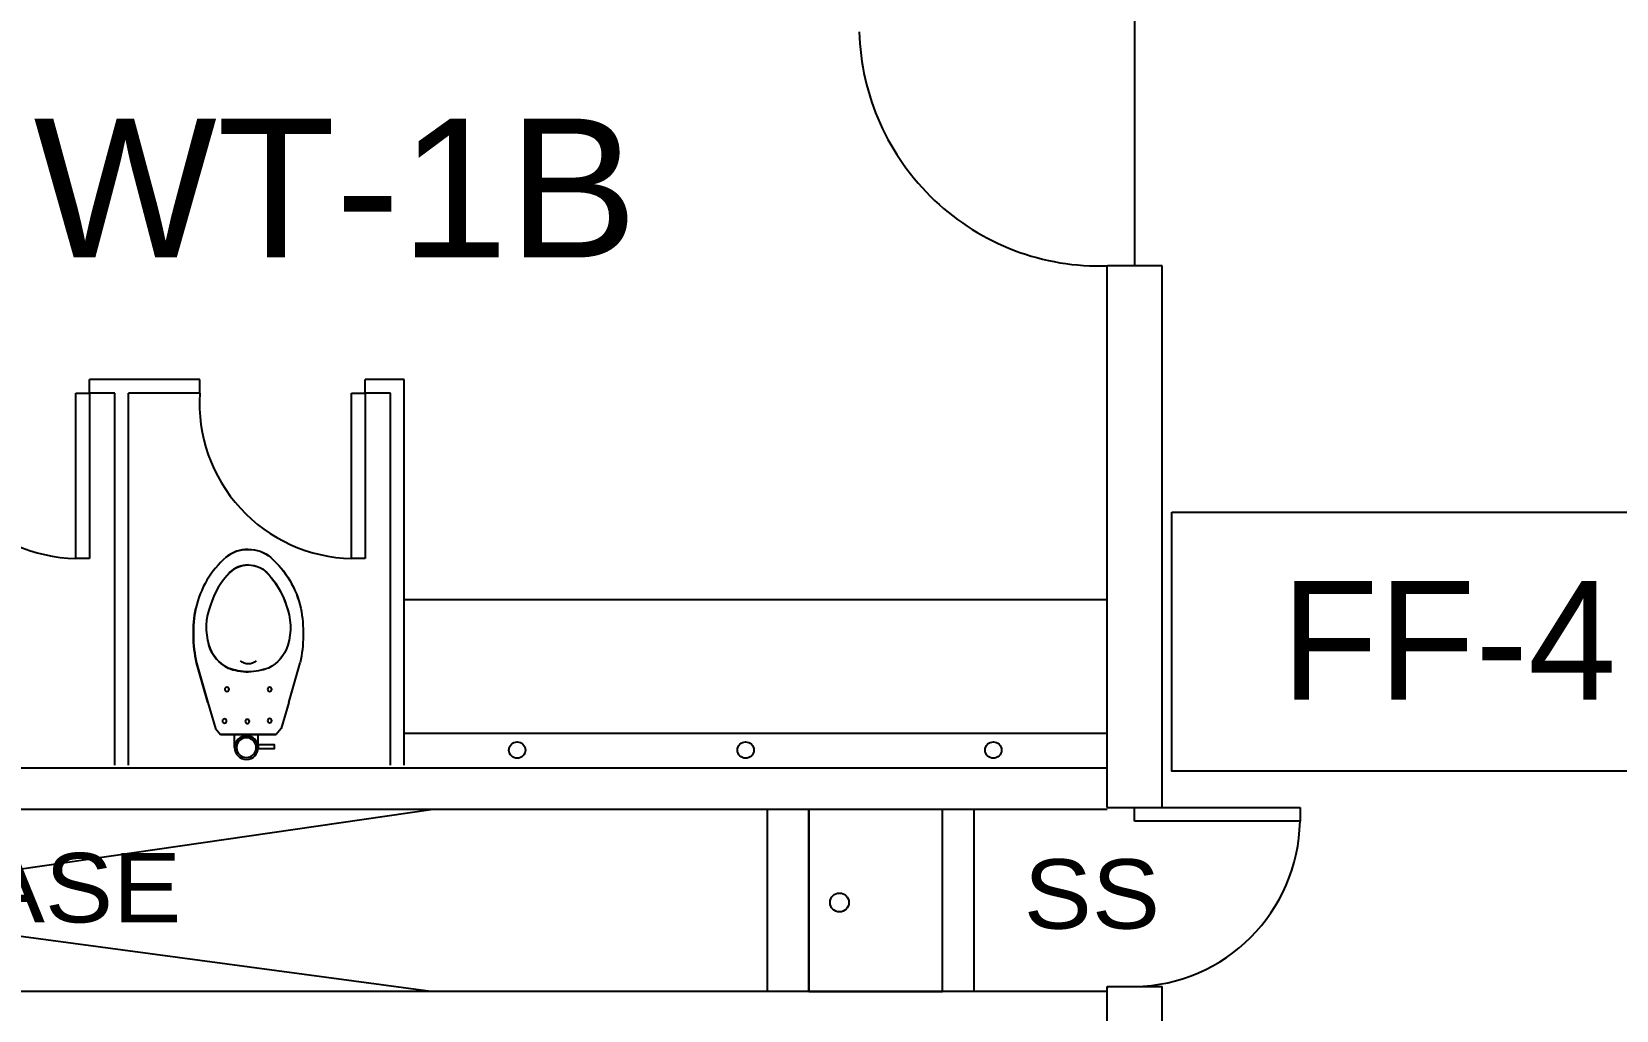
# Model space of a CAD drawing. Header units: millimetres. Extents: x 2148 to 2681, y 758 to 986.
# Drawn here: x 2327.857 to 2330.732, y 952.353 to 954.129 of the extents above; entities that cross this region are included whole.
import ezdxf

# ---------------------------------------------------------------- set-up
doc = ezdxf.new("R2010")
doc.units = ezdxf.units.MM
for name, color, linetype in [('DR', 7, 'Continuous'), ('ELAYOUT', 4, 'Continuous'), ('HATCH', 8, 'Continuous'), ('TEXT', 6, 'Continuous')]:
    doc.layers.add(name, color=color, linetype=linetype)
doc.styles.add('MMTX$0$ESMX$0$X-OPTA1D', font='x-opta1d')
doc.styles.add('SWISS', font='swissl.ttf')

# ---------------------------------------------------------------- blocks, each defined once
blk = doc.blocks.new('BOWL')
at = {"layer": 'DR', "color": 7, "linetype": 'Continuous'}
for p, q in [((-75570.291, -368.114), (-75570.431, -368.0742)), ((-75570.431, -368.0742), (-75570.291, -368.114)), ((-75570.291, -368.114), (-75570.1989, -368.1406)), ((-75570.1989, -368.1406), (-75570.1777, -368.1584)), ((-75570.1777, -368.1584), (-75570.1777, -368.3555)), ((-75570.1777, -368.3555), (-75570.1777, -368.1584)), ((-75570.291, -368.4), (-75570.1989, -368.3733)), ((-75570.1989, -368.3733), (-75570.1777, -368.3555)), ((-75570.291, -368.4), (-75570.431, -368.4398)), ((-75570.291, -368.4), (-75570.431, -368.4398))]:
    blk.add_line(p, q, dxfattribs=at)
at = {"layer": 'DR', "color": 8, "linetype": 'Continuous'}
for p, q in [((-75570.1317, -368.2087), (-75570.1777, -368.2087)), ((-75570.1317, -368.2921), (-75570.1777, -368.2921))]:
    blk.add_line(p, q, dxfattribs=at)
at = {"layer": 'DR', "color": 7, "linetype": 'Continuous'}
for points in [[(-75570.8325, -368.257, -0.190094), (-75570.8051, -368.1786, -0.160718), (-75570.6245, -368.0715, -0.104398), (-75570.431, -368.0742, -0.104398)], [(-75570.8325, -368.257, 0.190094), (-75570.8051, -368.3353, 0.160718), (-75570.6245, -368.4425, 0.104398), (-75570.431, -368.4398, 0.104398)]]:
    blk.add_lwpolyline(points, format="xyb", dxfattribs=at)
at = {"layer": 'DR', "color": 8, "linetype": 'Continuous'}
for points in [[(-75570.778, -368.2562, -0.187036), (-75570.7515, -368.1921, -0.115027), (-75570.6356, -368.1231, -0.170967), (-75570.4935, -368.1177, -0.209642), (-75570.4132, -368.1854, -0.096036), (-75570.4, -368.257)], [(-75570.778, -368.2577, 0.187036), (-75570.7515, -368.3219, 0.115027), (-75570.6356, -368.3909, 0.170967), (-75570.4935, -368.3963, 0.209642), (-75570.4132, -368.3286, 0.096036), (-75570.4, -368.257)]]:
    blk.add_lwpolyline(points, format="xyb", dxfattribs=at)
at = {"layer": 'DR', "color": 7, "linetype": 'Continuous'}
blk.add_lwpolyline([(-75570.1413, -368.292), (-75570.1283, -368.292), (-75570.1283, -368.3496), (-75570.1413, -368.3496)], close=True, dxfattribs=at)
at = {"layer": 'DR', "color": 8, "linetype": 'Continuous'}
for centre, radius in [((-75570.3379, -368.1815), 0.00745), ((-75570.2259, -368.173), 0.00745), ((-75570.2242, -368.2537), 0.00745), ((-75570.1317, -368.2504), 0.035), ((-75570.3379, -368.3325), 0.00745), ((-75570.2269, -368.3325), 0.00745)]:
    blk.add_circle(centre, radius, dxfattribs=at)
at = {"layer": 'DR', "color": 7, "linetype": 'Continuous'}
blk.add_circle((-75570.1317, -368.2504), 0.0417, dxfattribs=at)
for centre, radius, start, end in [((-75570.5342, -368.5313), 0.4686, 77.28, 101.1199), ((-75570.7195, -368.2526), 0.1131, 138.4248, 182.2387), ((-75570.7195, -368.2614), 0.1131, 177.7613, 221.5752), ((-75570.5525, -368.1153), 0.335, 221.3231, 257.5875), ((-75570.5342, -367.9827), 0.4686, 258.8801, 282.72)]:
    blk.add_arc(centre, radius, start, end, dxfattribs=at)
at = {"layer": 'DR', "color": 8, "linetype": 'Continuous'}
for centre, radius, start, end in [((-75570.5305, -368.2431), 0.1307, 26.2125, 73.5731), ((-75570.6821, -368.2583), 0.096, 129.0871, 179.204), ((-75570.5914, -368.255), 0.1913, 359.4176, 21.3602), ((-75570.6821, -368.2557), 0.096, 180.796, 230.9129), ((-75570.4701, -368.257), 0.0422, 318.929, 41.071), ((-75570.5914, -368.2589), 0.1913, 338.6398, 0.5824), ((-75570.5455, -368.1078), 0.2971, 228.446, 252.3404), ((-75570.5305, -368.2709), 0.1307, 286.4269, 333.7875), ((-75570.557, -368.1918), 0.2141, 248.4444, 287.252)]:
    blk.add_arc(centre, radius, start, end, dxfattribs=at)

msp = doc.modelspace()

# ---------------------------------------------------------------- linework, layer by layer
at = {"ltscale": 0.5}
msp.add_lwpolyline([(2329.9256986, 953.2570474), (2330.9180734, 953.2570474), (2330.9180734, 952.7873123), (2329.9256986, 952.7873123)], close=True, dxfattribs=at)
at = {"layer": 'DR', "ltscale": 10}
for p, q in [((2329.8586188, 953.7040844, 0), (2329.8586188, 954.1540844, 0)), ((2327.9375048, 953.1730857, 0), (2327.9375048, 953.4730857, 0)), ((2327.9375048, 953.4730857, 0), (2327.9625048, 953.4730857, 0)), ((2328.1625048, 953.4980857, 0), (2327.9625048, 953.4980857, 0)), ((2327.9625048, 953.4730857, 0), (2327.9625048, 953.4980857, 0)), ((2328.0079991, 953.4730857, 0), (2327.9625048, 953.4730857, 0)), ((2327.9625048, 953.4730857, 0), (2327.9625048, 953.1730857, 0)), ((2328.0079991, 952.7980857, 0), (2328.0079991, 953.4730857, 0)), ((2328.1625048, 953.4730857, 0), (2328.0329991, 953.4730857, 0)), ((2328.0329991, 952.7980857, 0), (2328.0329991, 953.4730857, 0)), ((2328.1625048, 953.4730857, 0), (2328.1625048, 953.4980857, 0)), ((2328.4375048, 953.1730857, 0), (2328.4375048, 953.4730857, 0)), ((2328.4375048, 953.4730857, 0), (2328.4625048, 953.4730857, 0)), ((2328.5329991, 953.4980857, 0), (2328.4625048, 953.4980857, 0)), ((2328.4625048, 953.4730857, 0), (2328.4625048, 953.4980857, 0)), ((2328.5079991, 953.4730857, 0), (2328.4625048, 953.4730857, 0)), ((2328.4625048, 953.4730857, 0), (2328.4625048, 953.1730857, 0)), ((2328.5079991, 952.7980857, 0), (2328.5079991, 953.4730857, 0)), ((2328.5329991, 952.7980857, 0), (2328.5329991, 953.4980857, 0)), ((2327.9625048, 953.1730857, 0), (2327.9375048, 953.1730857, 0)), ((2328.4625048, 953.1730857, 0), (2328.4375048, 953.1730857, 0)), ((2329.8079991, 953.0980857, 0), (2328.5329991, 953.0980857, 0)), ((2329.8079991, 952.8554157, 0), (2328.5329991, 952.8554157, 0)), ((2329.5671796, 952.3874485, 0), (2329.5671796, 952.7174485, 0)), ((2329.8079991, 952.7211604, 0), (2330.1579991, 952.7211604, 0)), ((2329.8579991, 952.6961604, 0), (2329.8579991, 952.7211604, 0)), ((2330.1579991, 952.6961604, 0), (2329.8579991, 952.6961604, 0)), ((2330.1579991, 952.7211604, 0), (2330.1579991, 952.6961604, 0))]:
    msp.add_line(p, q, dxfattribs=at)
at = {"layer": 'DR', "ltscale": 10, "elevation": 0}
msp.add_lwpolyline([(2329.5095286, 952.3874485), (2329.5095286, 952.7174485), (2329.2671796, 952.7174485), (2329.2671796, 952.3874485)], close=True, dxfattribs=at)
at = {"layer": 'DR', "ltscale": 10}
for centre in [(2328.7379956, 952.8253479, 0), (2329.1524317, 952.8253479, 0), (2329.6017158, 952.8253479, 0)]:
    msp.add_circle(centre, 0.0149051, dxfattribs=at)
at = {"layer": 'ELAYOUT', "ltscale": 10}
for p, q in [((2329.8079991, 952.7211604, 0), (2329.8079991, 953.7040844, 0)), ((2329.9079991, 953.7040844, 0), (2329.8086188, 953.7040844, 0)), ((2329.9079991, 952.7211604, 0), (2329.9079991, 953.7040844, 0)), ((2329.8079991, 952.7924485, 0), (2326.3028179, 952.7924485, 0)), ((2329.8079991, 952.7174485, 0), (2326.2025043, 952.7174485, 0)), ((2329.8079991, 952.3874485, 0), (2326.2025043, 952.3874485, 0)), ((2329.8079991, 951.6217848, 0), (2329.8079991, 952.3961604, 0)), ((2329.9079991, 951.6217848, 0), (2329.9079991, 952.3961604, 0)), ((2329.9079991, 952.3930857, 0), (2329.9079991, 952.3961604, 0))]:
    msp.add_line(p, q, dxfattribs=at)
at = {"layer": 'ELAYOUT', "linetype": 'ByBlock', "ltscale": 0.5}
for p, q in [((2329.1921796, 952.3874485, 0), (2329.1921796, 952.7174485, 0)), ((2329.2671796, 952.3874485, 0), (2329.2671796, 952.7174485, 0)), ((2329.2671796, 952.3874485, 0), (2329.2671796, 952.7174485, 0)), ((2329.8079991, 952.7211604, 0), (2329.8079991, 952.7230857, 0)), ((2329.8079991, 952.7211604, 0), (2329.9079991, 952.7211604, 0)), ((2329.8079991, 952.3961604, 0), (2329.9079991, 952.3961604, 0)), ((2329.8079991, 952.3961604, 0), (2329.8079991, 952.3930857, 0))]:
    msp.add_line(p, q, dxfattribs=at)
msp.add_circle((2329.322661, 952.5487936, 0), 0.0171442, dxfattribs=at)
at = {"layer": 'HATCH', "linetype": 'ByBlock', "ltscale": 0.5}
for p, q in [((2326.3028179, 952.386796, 0), (2328.5815599, 952.7174485, 0)), ((2328.5815599, 952.3874485, 0), (2326.3040597, 952.6924485, 0))]:
    msp.add_line(p, q, dxfattribs=at)
for centre, radius, start, end in [((2329.7946954, 954.1400773, 0), 0.4362151, 181.4440399, 271.8291142), ((2327.9434291, 953.454558, 0), 0.2815347, 176.226666, 268.7942281), ((2328.4434291, 953.454558, 0), 0.2815347, 176.226666, 268.7942281), ((2329.8523645, 952.701795, 0), 0.3056866, 271.0561857, 358.9438143)]:
    msp.add_arc(centre, radius, start, end, dxfattribs=at)

# ---------------------------------------------------------------- block references
at = {"layer": 'DR', "color": 7, "linetype": 'Continuous', "extrusion": (0, 0, -1), "xscale": 0.5130811014387291, "yscale": 0.5130811014387291, "zscale": -0.5130811014387275, "rotation": 270}
msp.add_blockref('BOWL', (-2139.3046223, -37820.7765542, 0), dxfattribs=at)

# ---------------------------------------------------------------- texts
at = {"color": 2, "style": 'MMTX$0$ESMX$0$X-OPTA1D', "text_generation_flag": 6, "width": 1.1}
for s, p in [('PIPE CHASE', (2327.0163289, 952.512594, 0)), ('SS', (2329.656812, 952.5012465, 0))]:
    msp.add_text(s, height=0.126, rotation=180, dxfattribs=at).set_placement(p)
at = {"color": 2, "insert": (2330.4280208, 953.0247885), "char_height": 0.21537251, "width": 3.970154439, "attachment_point": 5, "style": 'MMTX$0$ESMX$0$X-OPTA1D'}
msp.add_mtext('FF-4', dxfattribs=at)
at = {"layer": 'TEXT', "style": 'SWISS', "text_generation_flag": 6}
msp.add_text('WT-1B', height=0.2521511, rotation=180, dxfattribs=at).set_placement((2327.8607906, 953.7193585, 0))

doc.saveas('drawing.dxf')
